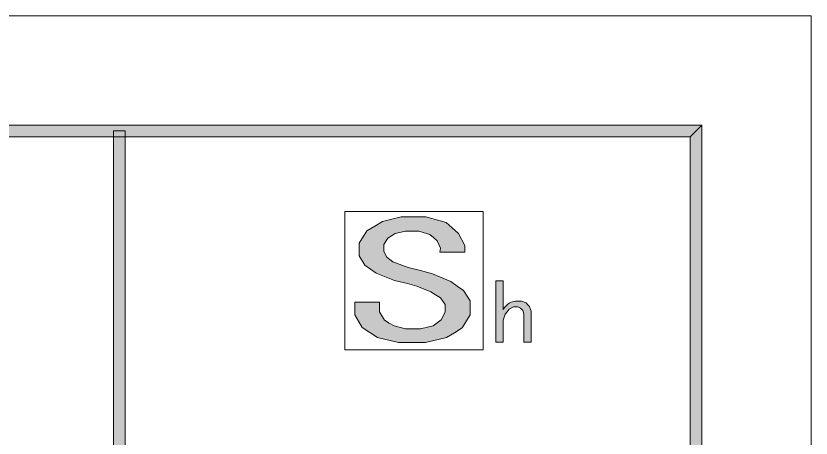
# Model space of a CAD drawing. Header units: millimetres. Extents: x 0 to 829, y 0 to 570.
# Drawn here: x 740.9 to 807.1, y 534.9 to 570.1 of the extents above; entities that cross this region are included whole.
import ezdxf

# ---------------------------------------------------------------- set-up
doc = ezdxf.new("R2010")
doc.units = ezdxf.units.MM

msp = doc.modelspace()

# ---------------------------------------------------------------- hatches: boundary and pattern name
h = msp.add_hatch(color=0)
h.dxf.hatch_style = 2
h.paths.add_polyline_path([(798.015083, 560.962528), (797.055528, 560.002972), (24.472194, 560.002972), (23.512639, 560.962528)])
h = msp.add_hatch(color=0)
h.dxf.hatch_style = 2
h.paths.add_polyline_path([(749.987917, 9.599083), (749.028361, 9.599083), (749.028361, 560.48275), (749.987917, 560.48275)])
h = msp.add_hatch(color=0)
h.dxf.hatch_style = 2
h.paths.add_polyline_path([(798.015083, 9.119306), (797.055528, 10.078861), (797.055528, 560.002972), (798.015083, 560.962528)])
h = msp.add_hatch(color=0)
h.dxf.hatch_style = 2
h.paths.add_polyline_path([(778.725194, 545.835417), (778.725194, 545.1475), (778.072556, 544.053889), (777.423444, 543.651722), (776.770806, 543.246028), (774.996333, 542.843861), (773.8745, 542.843861), (772.752667, 542.843861), (771.002889, 543.260139), (770.374944, 543.679944), (769.743472, 544.09975), (769.115528, 545.1475), (769.115528, 545.775444), (769.115528, 546.19525), (771.182806, 546.19525), (771.182806, 545.835417), (771.182806, 545.387389), (771.584972, 544.699472), (771.990667, 544.459583), (772.392833, 544.219694), (773.338278, 543.979806), (773.8745, 543.979806), (774.594167, 543.979806), (775.648972, 544.233806), (775.984111, 544.487806), (776.322778, 544.741806), (776.657917, 545.355639), (776.657917, 545.715472), (776.657917, 546.015333), (776.25575, 546.569194), (775.850056, 546.823194), (775.447889, 547.077194), (774.280194, 547.542861), (773.514667, 547.751), (772.438694, 548.022639), (770.89, 548.618833), (770.417278, 548.950444), (769.948083, 549.278528), (769.475361, 550.054639), (769.475361, 550.506194), (769.475361, 551.134139), (770.128, 552.150139), (770.777111, 552.541722), (771.42975, 552.929778), (772.978444, 553.317833), (773.8745, 553.317833), (775.042194, 553.317833), (776.724944, 552.855694), (777.243528, 552.390028), (777.758583, 551.927889), (778.277167, 550.926), (778.277167, 550.38625), (776.209889, 550.38625), (776.25575, 550.714333), (775.984111, 551.314056), (775.670139, 551.582167), (775.356167, 551.853806), (774.460111, 552.121917), (773.8745, 552.121917), (773.338278, 552.121917), (772.484556, 551.927889), (772.170583, 551.733861), (771.856611, 551.536306), (771.539111, 551.014194), (771.539111, 550.686111), (771.539111, 550.414472), (771.786056, 549.952333), (772.033, 549.758306), (772.279944, 549.56075), (773.560528, 549.098611), (774.594167, 548.8305), (775.581944, 548.558861), (777.109472, 547.916806), (777.645694, 547.542861), (778.185444, 547.168917), (778.725194, 546.315194)])
h = msp.add_hatch(color=0)
h.dxf.hatch_style = 2
h.paths.add_polyline_path([(783.801667, 542.875611), (783.205472, 542.875611), (783.205472, 545.031083), (783.205472, 545.211), (783.11375, 545.493222), (783.025556, 545.599056), (782.933833, 545.704889), (782.693944, 545.807194), (782.545778, 545.807194), (782.35175, 545.807194), (781.984861, 545.606111), (781.812, 545.405028), (781.639139, 545.203944), (781.466278, 544.703), (781.466278, 544.403139), (781.466278, 542.875611), (780.870083, 542.875611), (780.870083, 547.994417), (781.466278, 547.994417), (781.466278, 545.599056), (781.586222, 545.764861), (781.850806, 546.018861), (781.991917, 546.107056), (782.133028, 546.198778), (782.499917, 546.286972), (782.725694, 546.286972), (782.993806, 546.286972), (783.3995, 546.138806), (783.533556, 545.987111), (783.667611, 545.838944), (783.801667, 545.465), (783.801667, 545.239222)])

# ---------------------------------------------------------------- linework, layer by layer
at = {"color": 0, "lineweight": 0}
for points in [[(0, 0), (0, 570.081833), (807.130861, 570.081833), (807.130861, 0)], [(798.015083, 560.962528), (797.055528, 560.002972), (24.472194, 560.002972), (23.512639, 560.962528)], [(749.987917, 9.599083), (749.028361, 9.599083), (749.028361, 560.48275), (749.987917, 560.48275)], [(798.015083, 9.119306), (797.055528, 10.078861), (797.055528, 560.002972), (798.015083, 560.962528)], [(768.279444, 553.776444), (779.822333, 553.776444), (779.822333, 542.230028), (768.279444, 542.230028)], [(778.725194, 545.835417), (778.725194, 545.1475), (778.072556, 544.053889), (777.423444, 543.651722), (776.770806, 543.246028), (774.996333, 542.843861), (773.8745, 542.843861), (772.752667, 542.843861), (771.002889, 543.260139), (770.374944, 543.679944), (769.743472, 544.09975), (769.115528, 545.1475), (769.115528, 545.775444), (769.115528, 546.19525), (771.182806, 546.19525), (771.182806, 545.835417), (771.182806, 545.387389), (771.584972, 544.699472), (771.990667, 544.459583), (772.392833, 544.219694), (773.338278, 543.979806), (773.8745, 543.979806), (774.594167, 543.979806), (775.648972, 544.233806), (775.984111, 544.487806), (776.322778, 544.741806), (776.657917, 545.355639), (776.657917, 545.715472), (776.657917, 546.015333), (776.25575, 546.569194), (775.850056, 546.823194), (775.447889, 547.077194), (774.280194, 547.542861), (773.514667, 547.751), (772.438694, 548.022639), (770.89, 548.618833), (770.417278, 548.950444), (769.948083, 549.278528), (769.475361, 550.054639), (769.475361, 550.506194), (769.475361, 551.134139), (770.128, 552.150139), (770.777111, 552.541722), (771.42975, 552.929778), (772.978444, 553.317833), (773.8745, 553.317833), (775.042194, 553.317833), (776.724944, 552.855694), (777.243528, 552.390028), (777.758583, 551.927889), (778.277167, 550.926), (778.277167, 550.38625), (776.209889, 550.38625), (776.25575, 550.714333), (775.984111, 551.314056), (775.670139, 551.582167), (775.356167, 551.853806), (774.460111, 552.121917), (773.8745, 552.121917), (773.338278, 552.121917), (772.484556, 551.927889), (772.170583, 551.733861), (771.856611, 551.536306), (771.539111, 551.014194), (771.539111, 550.686111), (771.539111, 550.414472), (771.786056, 549.952333), (772.033, 549.758306), (772.279944, 549.56075), (773.560528, 549.098611), (774.594167, 548.8305), (775.581944, 548.558861), (777.109472, 547.916806), (777.645694, 547.542861), (778.185444, 547.168917), (778.725194, 546.315194)], [(783.801667, 542.875611), (783.205472, 542.875611), (783.205472, 545.031083), (783.205472, 545.211), (783.11375, 545.493222), (783.025556, 545.599056), (782.933833, 545.704889), (782.693944, 545.807194), (782.545778, 545.807194), (782.35175, 545.807194), (781.984861, 545.606111), (781.812, 545.405028), (781.639139, 545.203944), (781.466278, 544.703), (781.466278, 544.403139), (781.466278, 542.875611), (780.870083, 542.875611), (780.870083, 547.994417), (781.466278, 547.994417), (781.466278, 545.599056), (781.586222, 545.764861), (781.850806, 546.018861), (781.991917, 546.107056), (782.133028, 546.198778), (782.499917, 546.286972), (782.725694, 546.286972), (782.993806, 546.286972), (783.3995, 546.138806), (783.533556, 545.987111), (783.667611, 545.838944), (783.801667, 545.465), (783.801667, 545.239222)]]:
    msp.add_lwpolyline(points, close=True, dxfattribs=at)

doc.saveas('drawing.dxf')
